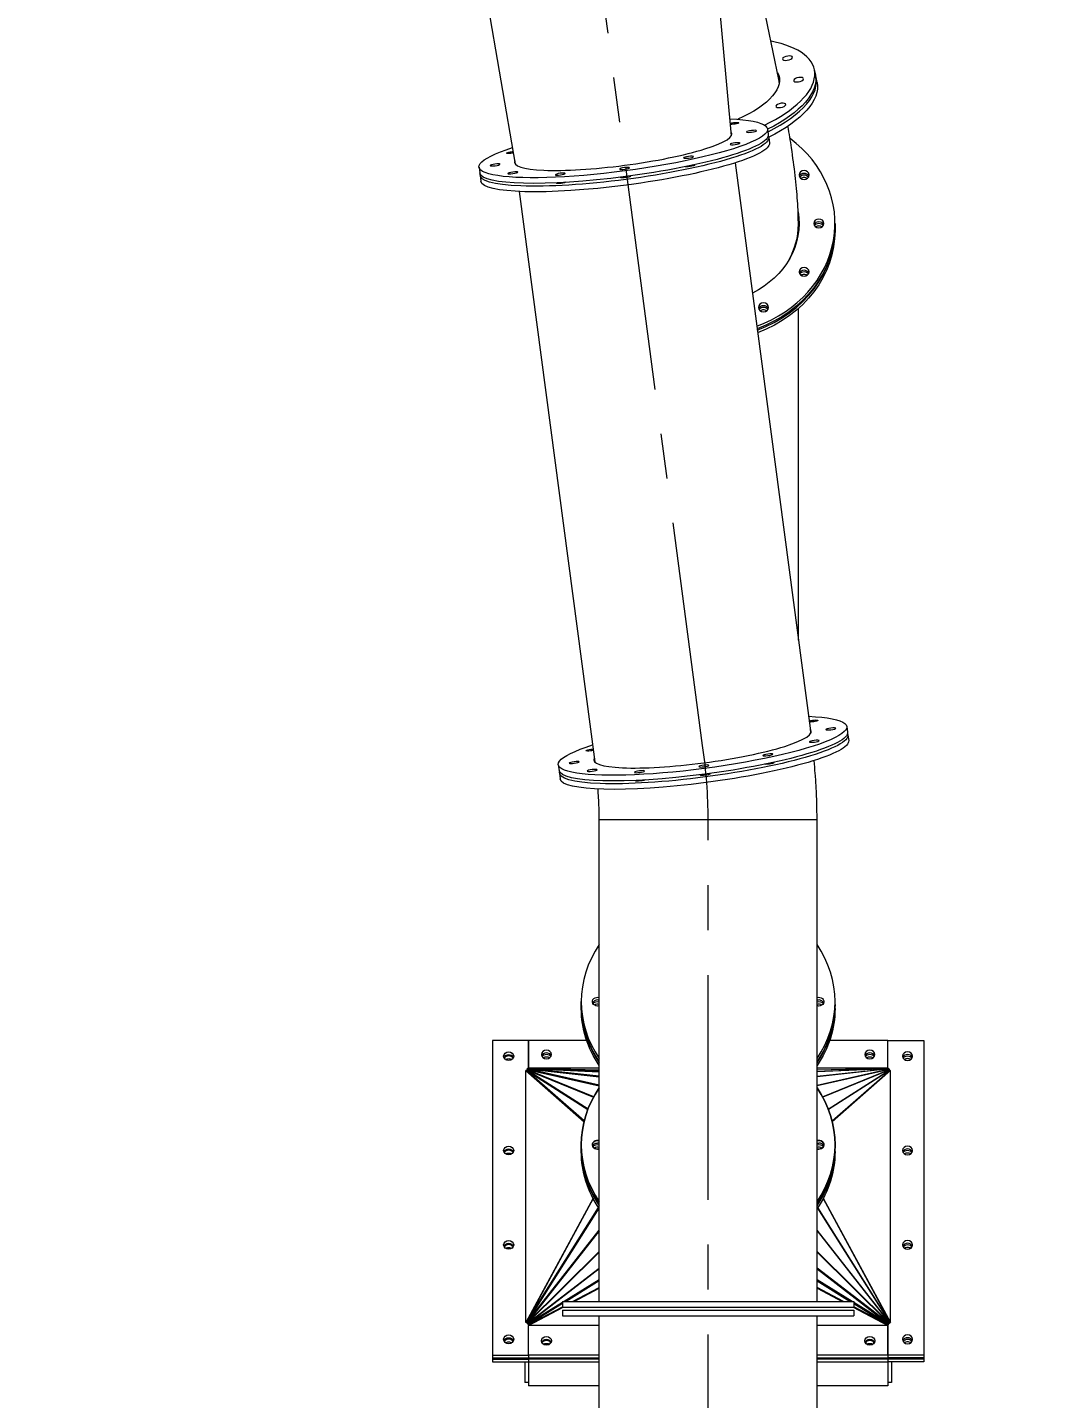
# Model space of a CAD drawing. Header units: inches. Extents: x -350577 to -266477, y -437959 to -377535.
# Drawn here: x -310532 to -309098, y -397577 to -395670 of the extents above; entities that cross this region are included whole.
import ezdxf

# ---------------------------------------------------------------- set-up
doc = ezdxf.new("R2010")
doc.units = ezdxf.units.IN
doc.header["$MEASUREMENT"] = 0
doc.linetypes.add('CENTER', pattern=[2, 1.25, -0.25, 0.25, -0.25])
doc.layers.add('CENTER       (itatec)', color=4, linetype='CENTER', lineweight=9)
doc.layers.add('ORGINAL (itatec)', color=3, linetype='Continuous', lineweight=9)
doc.styles.add('Geniso', font='geniso.shx', dxfattribs={"oblique": 15})
doc.dimstyles.new('scale 1b100', dxfattribs={"dimscale": 100, "dimtxt": 3, "dimasz": 2.5, "dimexe": 1, "dimexo": 1, "dimgap": 1, "dimtad": 1, "dimdec": 0, "dimzin": 0, "dimdsep": 46, "dimtxsty": 'Geniso', "dimcen": 0, "dimclrd": 1, "dimclre": 1, "dimclrt": 7, "dimadec": 0, "dimazin": 0, "dimtfac": 1, "dimtdec": 0, "dimtmove": 0, "dimatfit": 3, "dimfxl": 0.75, "dimtolj": 1, "dimtzin": 0, "dimarcsym": 0})

# ---------------------------------------------------------------- blocks, each defined once
blk = doc.blocks.new('*D16')
at = {"layer": 'Defpoints', "color": 0, "transparency": 16777216}
for p in [(-306978.1, -397738.8), (-305479.7, -397738.8), (-309179.5, -398300.3)]:
    blk.add_point(p, dxfattribs=at)
at = {"layer": 'ORGINAL (itatec)', "color": 1, "lineweight": -2, "transparency": 16777216}
for p, q in [((-306978.1, -397488.8), (-306978.1, -396428.9)), ((-305579.7, -397738.8), (-307078.1, -397738.8)), ((-306978.1, -398300.3), (-306978.1, -397738.8)), ((-309079.5, -398300.3), (-306878.1, -398300.3)), ((-306978.1, -398550.3), (-306978.1, -398800.3))]:
    blk.add_line(p, q, dxfattribs=at)
at = {"layer": 'ORGINAL (itatec)', "color": 1, "transparency": 16777216}
for points in [[(-307019.8, -397488.8), (-306936.4, -397488.8), (-306978.1, -397738.8)], [(-307019.8, -398550.3), (-306936.4, -398550.3), (-306978.1, -398300.3)]]:
    blk.add_solid(points, dxfattribs=at)
at = {"layer": 'ORGINAL (itatec)', "color": 7, "transparency": 16777216, "insert": (-307228.1, -396833.9), "char_height": 300, "attachment_point": 5, "rotation": 90, "style": 'Geniso'}
blk.add_mtext('\\A1;562', dxfattribs=at)

msp = doc.modelspace()

# ---------------------------------------------------------------- linework, layer by layer
at = {"layer": 'CENTER       (itatec)', "ltscale": 250}
msp.add_lwpolyline([(-309584.5, -398300.3), (-309584.5, -396772.1, 0.037829), (-309592.3, -396668.7), (-310522.8, -389653.3, -0.017952), (-310531.6, -389561.5), (-310531.6, -389561.5), (-310521.8, -386667.8)], format="xyb", dxfattribs=at)
at = {"layer": 'ORGINAL (itatec)', "extrusion": (0, 1, 0)}
for p, q in [((-309552, -395820.2), (-309686, -394373.6)), ((-309852.4, -395860), (-310100.1, -394428.6)), ((-309486, -395742.2), (-309618.8, -395098.8)), ((-309436.8, -395728.3), (-309435.3, -395735.5)), ((-309434.6, -395739.1), (-309433.1, -395746.2)), ((-309501.8, -395810.8), (-309500.8, -395818.6)), ((-309500.3, -395822.6), (-309499.2, -395830.4)), ((-309903.3, -395864.1), (-309902.3, -395871.9)), ((-309547, -395858), (-309441.8, -396651.5)), ((-309901.7, -395875.8), (-309900.7, -395883.6)), ((-309847.4, -395897.9), (-309742.1, -396691.4)), ((-309408, -395942.2), (-309408, -395946.1)), ((-309408, -395948), (-309408, -395951.9)), ((-309459, -395956.1), (-309459, -395949.9)), ((-309459, -396521.8), (-309459, -396060.5)), ((-309391.6, -396642.1), (-309390.5, -396650)), ((-309390, -396653.9), (-309389, -396661.7)), ((-309793, -396695.4), (-309792, -396703.2)), ((-309791.5, -396707.1), (-309790.4, -396714.9)), ((-309433, -396772.1), (-309736, -396772.1)), ((-309433, -396772.1), (-309736, -396772.1)), ((-309736, -397441.8), (-309736, -396772.1)), ((-309433, -397441.8), (-309433, -396772.1)), ((-309761, -397028.6), (-309761, -397024.8)), ((-309761, -397034.4), (-309761, -397030.6)), ((-309408, -397028.6), (-309408, -397024.8)), ((-309408, -397034.4), (-309408, -397030.6)), ((-309834.5, -397078.7), (-309884.5, -397078.7)), ((-309884.5, -397078.7), (-309884.5, -397516.4)), ((-309753.6, -397078.7), (-309834.5, -397078.7)), ((-309834.5, -397078.7), (-309834.5, -397117.5)), ((-309834.5, -397117.5), (-309834.5, -397078.7)), ((-309334.5, -397078.7), (-309415.4, -397078.7)), ((-309334.5, -397117.5), (-309334.5, -397078.7)), ((-309334.5, -397078.7), (-309284.5, -397078.7)), ((-309334.5, -397117.5), (-309334.5, -397078.7)), ((-309284.5, -397078.7), (-309284.5, -397516.4)), ((-309836, -397121.7), (-309838, -397120.8)), ((-309838, -397120.8), (-309757.1, -397191.8)), ((-309838, -397471), (-309838, -397120.8)), ((-309837.7, -397120.2), (-309751.9, -397175)), ((-309756.9, -397190.8), (-309837.7, -397120.2)), ((-309834.8, -397122.1), (-309837.1, -397119.5)), ((-309837.1, -397119.5), (-309743.9, -397157.6)), ((-309751.6, -397174.2), (-309837.1, -397119.5)), ((-309836, -397120), (-309836.6, -397119)), ((-309836.6, -397119), (-309736, -397141.7)), ((-309743.6, -397157), (-309836.6, -397119)), ((-309835.9, -397119.1), (-309836.2, -397118.5)), ((-309836.2, -397118.5), (-309736, -397129.2)), ((-309736, -397141.2), (-309836.2, -397118.5)), ((-309835.5, -397118.6), (-309835.7, -397118)), ((-309835.7, -397118), (-309736, -397122.4)), ((-309736, -397128.7), (-309835.7, -397118)), ((-309834.9, -397118.1), (-309835, -397117.6)), ((-309835, -397117.6), (-309736, -397119.9)), ((-309736, -397121.9), (-309835, -397117.6)), ((-309834.5, -397117.5), (-309736, -397119.8)), ((-309834.5, -397117.6), (-309834.5, -397117.5)), ((-309736, -397117.5), (-309834.5, -397117.5)), ((-309334.5, -397117.5), (-309433, -397117.5)), ((-309433, -397119.8), (-309334.5, -397117.5)), ((-309334, -397117.6), (-309433, -397119.9)), ((-309433, -397121.9), (-309334, -397117.6)), ((-309333.3, -397118), (-309433, -397122.4)), ((-309433, -397128.7), (-309333.3, -397118)), ((-309332.8, -397118.5), (-309433, -397129.2)), ((-309433, -397141.2), (-309332.8, -397118.5)), ((-309332.3, -397119), (-309433, -397141.7)), ((-309425.4, -397157), (-309332.3, -397119)), ((-309331.8, -397119.5), (-309425, -397157.6)), ((-309417.3, -397174.2), (-309331.8, -397119.5)), ((-309331.3, -397120.2), (-309417, -397175)), ((-309412, -397190.8), (-309331.3, -397120.2)), ((-309330.9, -397120.8), (-309411.8, -397191.8)), ((-309334.5, -397117.6), (-309334.5, -397117.5)), ((-309334.1, -397122.1), (-309331.8, -397119.5)), ((-309334, -397118.1), (-309334, -397117.6)), ((-309333.4, -397118.6), (-309333.3, -397118)), ((-309333, -397119.1), (-309332.8, -397118.5)), ((-309333, -397121.7), (-309330.9, -397120.8)), ((-309332.9, -397120), (-309332.3, -397119)), ((-309330.9, -397471), (-309330.9, -397120.8)), ((-309761, -397227.7), (-309761, -397223.9)), ((-309408, -397227.7), (-309408, -397223.9)), ((-309761, -397233.5), (-309761, -397229.7)), ((-309408, -397233.5), (-309408, -397229.7)), ((-309744.7, -397298.4), (-309838, -397471)), ((-309744.5, -397298.7), (-309837.7, -397471.2)), ((-309424.4, -397298.7), (-309331.3, -397471.2)), ((-309424.3, -397298.4), (-309330.9, -397471)), ((-309837.7, -397471.2), (-309736.9, -397311.4)), ((-309736.5, -397312.1), (-309837.1, -397471.6)), ((-309432.5, -397312.1), (-309331.8, -397471.6)), ((-309331.3, -397471.2), (-309432, -397311.4)), ((-309837.1, -397471.6), (-309736, -397342.6)), ((-309736, -397343.7), (-309836.6, -397472.1)), ((-309331.8, -397471.6), (-309433, -397342.6)), ((-309433, -397343.7), (-309332.3, -397472.1)), ((-309836.6, -397472.1), (-309736, -397372.3)), ((-309736, -397373.3), (-309836.2, -397472.6)), ((-309332.3, -397472.1), (-309433, -397372.3)), ((-309433, -397373.3), (-309332.8, -397472.6)), ((-309836.2, -397472.6), (-309736, -397395.4)), ((-309736, -397396.6), (-309835.7, -397473.3)), ((-309332.8, -397472.6), (-309433, -397395.4)), ((-309433, -397396.6), (-309333.3, -397473.3)), ((-309784.7, -397441.8), (-309736, -397411.7)), ((-309736, -397411.8), (-309784.6, -397441.8)), ((-309736, -397411.8), (-309784.6, -397441.8)), ((-309736, -397413.2), (-309782.2, -397441.8)), ((-309384.3, -397441.8), (-309433, -397411.7)), ((-309433, -397411.8), (-309384.4, -397441.8)), ((-309433, -397411.8), (-309384.4, -397441.8)), ((-309433, -397413.2), (-309386.7, -397441.8)), ((-309773, -397441.8), (-309736, -397422.3)), ((-309771, -397441.8), (-309736, -397423.3)), ((-309396, -397441.8), (-309433, -397422.3)), ((-309433, -397423.3), (-309397.9, -397441.8)), ((-309835.7, -397473.3), (-309787, -397443.2)), ((-309787, -397444.7), (-309835, -397474.4)), ((-309835, -397474.4), (-309787, -397449.2)), ((-309787, -397443.3), (-309834.5, -397472.7)), ((-309787, -397443.3), (-309834.5, -397472.7)), ((-309834.5, -397475.2), (-309786.3, -397449.8)), ((-309787, -397441.8), (-309584.5, -397441.8)), ((-309787, -397441.8), (-309787, -397449.8)), ((-309787, -397449.8), (-309584.5, -397449.8)), ((-309787, -397453.8), (-309584.5, -397453.8)), ((-309787, -397453.8), (-309787, -397461.8)), ((-309584.5, -397441.8), (-309382, -397441.8)), ((-309584.5, -397449.8), (-309382, -397449.8)), ((-309584.5, -397453.8), (-309382, -397453.8)), ((-309382.7, -397449.8), (-309334.5, -397475.2)), ((-309382, -397441.8), (-309382, -397449.8)), ((-309333.3, -397473.3), (-309382, -397443.2)), ((-309382, -397443.3), (-309334.5, -397472.7)), ((-309382, -397443.3), (-309334.5, -397472.7)), ((-309382, -397444.7), (-309334, -397474.4)), ((-309334, -397474.4), (-309382, -397449.2)), ((-309382, -397453.8), (-309382, -397461.8)), ((-309837.6, -397471.1), (-309838, -397471)), ((-309837, -397471.5), (-309837.7, -397471.2)), ((-309836.5, -397471.9), (-309837.1, -397471.6)), ((-309835.9, -397472.3), (-309836.6, -397472.1)), ((-309834.8, -397472.7), (-309836.2, -397472.6)), ((-309834.5, -397472.7), (-309835.7, -397473.3)), ((-309834.5, -397472.7), (-309835, -397474.4)), ((-309834.5, -397474.1), (-309834.5, -397475.2)), ((-309787, -397461.8), (-309584.5, -397461.8)), ((-309736, -397853.8), (-309736, -397461.8)), ((-309584.5, -397461.8), (-309382, -397461.8)), ((-309433, -397853.8), (-309433, -397461.8)), ((-309334.5, -397472.7), (-309334, -397474.4)), ((-309334.5, -397472.7), (-309333.3, -397473.3)), ((-309334.5, -397474.1), (-309334.5, -397475.2)), ((-309334.1, -397472.7), (-309332.8, -397472.6)), ((-309333.1, -397472.3), (-309332.3, -397472.1)), ((-309332.5, -397471.9), (-309331.8, -397471.6)), ((-309331.9, -397471.5), (-309331.3, -397471.2)), ((-309331.3, -397471.1), (-309330.9, -397471)), ((-309834.5, -397516.4), (-309834.5, -397475.2)), ((-309736, -397475.2), (-309834.5, -397475.2)), ((-309834.5, -397516.4), (-309834.5, -397475.2)), ((-309334.5, -397475.2), (-309433, -397475.2)), ((-309334.5, -397475.2), (-309334.5, -397516.4)), ((-309334.5, -397516.4), (-309334.5, -397475.2)), ((-309884.5, -397516.4), (-309834.5, -397516.4)), ((-309884.5, -397516.4), (-309884.5, -397520.3)), ((-309884.5, -397520.3), (-309884.5, -397522.2)), ((-309884.5, -397520.3), (-309834.5, -397520.3)), ((-309884.5, -397522.2), (-309834.5, -397522.2)), ((-309884.5, -397522.2), (-309884.5, -397526.1)), ((-309884.5, -397526.1), (-309834.5, -397526.1)), ((-309839.5, -397526.1), (-309839.5, -397554.8)), ((-309736, -397516.4), (-309834.5, -397516.4)), ((-309834.5, -397516.4), (-309834.5, -397520.3)), ((-309834.5, -397516.4), (-309834.5, -397520.3)), ((-309834.5, -397520.3), (-309736, -397520.3)), ((-309834.5, -397522.2), (-309834.5, -397520.3)), ((-309834.5, -397522.2), (-309834.5, -397520.3)), ((-309834.5, -397522.2), (-309834.5, -397526.1)), ((-309736, -397522.2), (-309834.5, -397522.2)), ((-309834.5, -397522.2), (-309834.5, -397526.1)), ((-309834.5, -397526.1), (-309834.5, -397559.2)), ((-309834.5, -397526.1), (-309736, -397526.1)), ((-309334.5, -397516.4), (-309433, -397516.4)), ((-309433, -397520.3), (-309334.5, -397520.3)), ((-309334.5, -397522.2), (-309433, -397522.2)), ((-309433, -397526.1), (-309334.5, -397526.1)), ((-309334.5, -397516.4), (-309334.5, -397520.3)), ((-309334.5, -397516.4), (-309334.5, -397520.3)), ((-309284.5, -397516.4), (-309334.5, -397516.4)), ((-309284.5, -397520.3), (-309334.5, -397520.3)), ((-309334.5, -397520.3), (-309334.5, -397522.2)), ((-309334.5, -397522.2), (-309334.5, -397520.3)), ((-309334.5, -397522.2), (-309334.5, -397526.1)), ((-309334.5, -397522.2), (-309334.5, -397526.1)), ((-309284.5, -397522.2), (-309334.5, -397522.2)), ((-309334.5, -397526.1), (-309334.5, -397559.2)), ((-309284.5, -397526.1), (-309334.5, -397526.1)), ((-309329.5, -397526.1), (-309329.5, -397554.8)), ((-309284.5, -397516.4), (-309284.5, -397520.3)), ((-309284.5, -397520.3), (-309284.5, -397522.2)), ((-309284.5, -397522.2), (-309284.5, -397526.1)), ((-309834.5, -397554.8), (-309839.5, -397554.8)), ((-309736, -397559.2), (-309834.5, -397559.2)), ((-309334.5, -397559.2), (-309433, -397559.2)), ((-309329.5, -397554.8), (-309334.5, -397554.8))]:
    msp.add_line(p, q, dxfattribs=at)
at = {"layer": 'ORGINAL (itatec)'}
for centre, major_axis, ratio, start_param, end_param in [((-309609.6, -395764), (172.9, 35.7), 0.410261, -1.015305, 0.779809), ((-309607.4, -395774.7), (172.9, 35.7), 0.410261, -0.996821, 0.025191), ((-309608.2, -395771.2), (123.9, 25.6), 0.410261, 0.070347, 0.125822), ((-309608.9, -395767.6), (122.9, 25.4), 0.410261, -0.077567, 0), ((-309702.6, -395837.4), (151.2, 20.1), 0.156999, -1.581227, 0.099057), ((-309584.5, -395942.2), (176.5, 0), 0.875495, -1.177947, 0.869501), ((-309702.6, -395837.4), (-151.2, -20.1), 0.156999, -0.099057, 1.560366), ((-309451.1, -395878.7), (-7, 0), 0.875495, -1.570796, -0.320877), ((-309451.1, -395884.5), (-7, 0), 0.875495, -1.570796, -0.908362), ((-309451.1, -395878.7), (7, 0), 0.875495, 0.320877, 1.570796), ((-309451.1, -395884.5), (-7, 0), 0.875495, -2.233231, -1.570796), ((-309584.5, -395948), (176.5, 0), 0.875495, -1.173444, 0.006254), ((-309584.5, -395944.1), (125.5, 0), 0.875495, -0.462235, 0), ((-309584.5, -395949.9), (125.5, 0), 0.875495, -0.07855, 0.026435), ((-309584.5, -395946.1), (126.5, 0), 0.875495, 0.017454, 0.138425), ((-309584.5, -395951.9), (126.5, 0), 0.875495, 0.043646, 0.129037), ((-309430.5, -395946.1), (-7, 0), 0.875495, -1.570796, -0.320877), ((-309430.5, -395951.9), (-7, 0), 0.875495, -1.570796, -0.908362), ((-309430.5, -395946.1), (7, 0), 0.875495, 0.320877, 1.570796), ((-309430.5, -395951.9), (-7, 0), 0.875495, -2.233231, -1.570796), ((-309451.1, -396013.5), (-7, 0), 0.875495, -1.570796, -0.320877), ((-309451.1, -396019.3), (-7, 0), 0.875495, -1.570796, -0.908362), ((-309451.1, -396013.5), (7, 0), 0.875495, 0.320877, 1.570796), ((-309451.1, -396019.3), (-7, 0), 0.875495, -2.233231, -1.570796), ((-309507.5, -396062.8), (-7, 0), 0.875495, -1.570796, -0.320877), ((-309507.5, -396068.6), (-7, 0), 0.875495, -1.570796, -0.908362), ((-309507.5, -396062.8), (7, 0), 0.875495, 0.320877, 1.570796), ((-309507.5, -396068.6), (-7, 0), 0.875495, -2.233231, -1.570796), ((-309592.3, -396668.7), (151.2, 20.1), 0.156999, -1.581227, 0.114582), ((-309592.3, -396668.7), (-151.2, -20.1), 0.156999, -0.114582, 1.560366), ((-309584.5, -397024.8), (-176.5, 0), 0.875495, -0.538735, 0.538735), ((-309584.5, -397024.8), (176.5, 0), 0.875495, -0.538741, 0.538741), ((-309584.5, -397030.6), (-176.5, 0), 0.875495, -0.006323, 0.538736), ((-309738.5, -397028.6), (-7, 0), 0.875495, -1.935959, -0.320877), ((-309738.5, -397034.4), (-7, 0), 0.875495, -1.935982, -0.908376), ((-309430.5, -397028.6), (7, 0), 0.875495, 0.320877, 1.936049), ((-309430.5, -397034.4), (-7, 0), 0.875495, -2.233244, -1.205567), ((-309584.5, -397030.6), (176.5, 0), 0.875495, -0.538739, 0.006186), ((-309862, -397100.6), (7, 0), 0.875495, -4.712389, 1.570796), ((-309862, -397106.4), (-7, 0), 0.875495, -1.570796, -0.492804), ((-309862, -397106.4), (-7, 0), 0.875495, -2.648788, -1.570796), ((-309809.5, -397102.2), (-7, 0), 0.875495, -1.570796, -0.320877), ((-309809.5, -397108), (-7, 0), 0.875495, -1.570796, -0.908362), ((-309809.5, -397102.2), (7, 0), 0.875495, 0.320877, 1.570796), ((-309809.5, -397108), (-7, 0), 0.875495, -2.233231, -1.570796), ((-309359.5, -397102.2), (-7, 0), 0.875495, -1.570796, -0.320877), ((-309359.5, -397108), (-7, 0), 0.875495, -1.570796, -0.908362), ((-309359.5, -397102.2), (7, 0), 0.875495, 0.320877, 1.570796), ((-309359.5, -397108), (-7, 0), 0.875495, -2.233231, -1.570796), ((-309307, -397104.4), (-7, 0), 0.875495, -1.570796, -0.320877), ((-309307, -397110.2), (-7, 0), 0.875495, -1.570796, -0.908362), ((-309307, -397104.4), (7, 0), 0.875495, 0.320877, 1.570796), ((-309307, -397110.2), (-7, 0), 0.875495, -2.233231, -1.570796), ((-309584.5, -397223.9), (-176.5, 0), 0.875495, -0.538738, 0.538738), ((-309584.5, -397223.9), (176.5, 0), 0.875495, -0.538738, 0.538738), ((-309862, -397231.9), (7, 0), 0.875495, -4.712389, 1.570796), ((-309738.5, -397223.9), (-7, 0), 0.875495, -1.935982, 1.570796), ((-309738.5, -397227.7), (-7, 0), 0.875495, -1.936004, -1.570805), ((-309430.5, -397223.9), (7, 0), 0.875495, -1.570796, 1.936025), ((-309430.5, -397227.7), (7, 0), 0.875495, 0.320877, 1.570787), ((-309862, -397237.7), (-7, 0), 0.875495, -1.570796, -0.492804), ((-309862, -397237.7), (-7, 0), 0.875495, -2.648788, -1.570796), ((-309584.5, -397229.7), (-176.5, 0), 0.875495, -0.006254, 0.538738), ((-309738.5, -397233.5), (-7, 0), 0.875495, -1.936004, -0.908375), ((-309738.5, -397223.9), (7, 0), 0.875495, -1.570796, -1.205611), ((-309430.5, -397233.5), (-7, 0), 0.875495, -2.233231, -1.205589), ((-309584.5, -397227.7), (176.5, 0), 0.875495, -0.538739, 0), ((-309584.5, -397229.7), (176.5, 0), 0.875495, -0.538738, 0.006189), ((-309430.5, -397223.9), (7, 0), 0.875495, -1.936025, -1.570796), ((-309307, -397235.8), (-7, 0), 0.875495, -1.570796, -0.320877), ((-309307, -397241.6), (-7, 0), 0.875495, -1.570796, -0.908362), ((-309307, -397235.8), (7, 0), 0.875495, 0.320877, 1.570796), ((-309307, -397241.6), (-7, 0), 0.875495, -2.233231, -1.570796), ((-309862, -397363.2), (7, 0), 0.875495, -4.712389, 1.570796), ((-309862, -397369), (-7, 0), 0.875495, -1.570796, -0.492804), ((-309862, -397369), (-7, 0), 0.875495, -2.648788, -1.570796), ((-309307, -397367.1), (-7, 0), 0.875495, -1.570796, -0.320877), ((-309307, -397372.9), (-7, 0), 0.875495, -1.570796, -0.908362), ((-309307, -397367.1), (7, 0), 0.875495, 0.320877, 1.570796), ((-309307, -397372.9), (-7, 0), 0.875495, -2.233231, -1.570796), ((-309862, -397494.5), (7, 0), 0.875495, -4.712389, 1.570796), ((-309809.5, -397496.7), (-7, 0), 0.875495, -4.712389, 1.570796), ((-309359.5, -397496.7), (-7, 0), 0.875495, -4.712389, 1.570796), ((-309307, -397498.4), (-7, 0), 0.875495, -1.570796, -0.320877), ((-309307, -397498.4), (7, 0), 0.875495, 0.320877, 1.570796), ((-309862, -397500.3), (-7, 0), 0.875495, -1.570796, -0.492804), ((-309862, -397500.3), (-7, 0), 0.875495, -2.648788, -1.570796), ((-309809.5, -397502.5), (-7, 0), 0.875495, -2.648788, -0.492804), ((-309359.5, -397502.5), (-7, 0), 0.875495, -2.648788, -0.492804), ((-309307, -397504.2), (-7, 0), 0.875495, -1.570796, -0.908362), ((-309307, -397504.2), (-7, 0), 0.875495, -2.233231, -1.570796)]:
    msp.add_ellipse(centre, major_axis=major_axis, ratio=ratio, start_param=start_param, end_param=end_param, dxfattribs=at)
at = {"layer": 'ORGINAL (itatec)', "extrusion": (0, 0, -1)}
for centre, major_axis, ratio, start_param, end_param in [((-309474.2, -395712.3), (-6.86, -1.42), 0.410261, -4.56672452724162, 1.716460779937967), ((-309609.6, -395764), (123.9, 25.6), 0.410261, -0.125822, 1.091587), ((-309608.2, -395771.2), (172.9, 35.7), 0.410261, 0, 0.995017), ((-309605.9, -395781.9), (172.9, 35.7), 0.410261, 0, 1.000467), ((-309607.4, -395774.7), (123.9, 25.6), 0.410261, -0.126638, -0.10563), ((-309458.6, -395742.2), (-6.86, -1.42), 0.410261, -4.566724527241629, 1.716460779937957), ((-309483.4, -395778), (-6.86, -1.42), 0.410261, -4.566724527241629, 1.716460779937957), ((-309702.6, -395837.4), (200.7, 26.6), 0.156999, -0.718168, 1.581227), ((-309548.9, -395803.1), (6.94, 0.92), 0.156999, -2.283124, -1.560366), ((-309548.9, -395803.1), (6.94, 0.92), 0.156999, -1.560366, 2.295524), ((-309524.1, -395814.1), (-6.94, -0.92), 0.156999, -4.701958, 1.581227), ((-309701.5, -395845.3), (200.7, 26.6), 0.156999, 0, 1.581227), ((-309701, -395849.2), (200.7, 26.6), 0.156999, -0.062168, 1.581227), ((-309700, -395857), (200.7, 26.6), 0.156999, 0, 1.581227), ((-309547.1, -395831.3), (-6.94, -0.92), 0.156999, -4.701958, 1.581227), ((-309702.6, -395837.4), (-200.7, -26.6), 0.156999, -1.560366, 0.718168), ((-309858, -395843.6), (-6.94, -0.92), 0.156999, -1.97458, 1.581227), ((-309858, -395843.6), (6.94, 0.92), 0.156999, -1.560366, -1.179412), ((-309611.7, -395850.2), (-6.94, -0.92), 0.156999, -4.701958, 1.581227), ((-309701.5, -395845.3), (-200.7, -26.6), 0.156999, -1.560366, 0), ((-309881, -395860.8), (-6.94, -0.92), 0.156999, -4.701958, 1.581227), ((-309856.2, -395871.8), (-6.94, -0.92), 0.156999, -4.701958, 1.581227), ((-309790.2, -395873.6), (-6.94, -0.92), 0.156999, -4.701958, 1.581227), ((-309700.7, -395865.7), (-6.94, -0.92), 0.156999, -4.701958, 1.581227), ((-309610.2, -395862), (6.94, 0.92), 0.156999, -0.44055, 2.678008), ((-309451.1, -395874.8), (-7, 0), 0.875495, -4.712389, 1.570796), ((-309701, -395849.2), (-200.7, -26.6), 0.156999, -1.560366, 0.062168), ((-309700, -395857), (-200.7, -26.6), 0.156999, -1.560366, 0), ((-309788.6, -395885.3), (-6.94, -0.92), 0.156999, -2.626045, 0.425659), ((-309699.1, -395877.4), (6.94, 0.92), 0.156999, -0.396581, 3.556476), ((-309451.1, -395880.6), (7, 0), 0.875495, -2.648788, -1.570796), ((-309451.1, -395880.6), (7, 0), 0.875495, -1.570796, -0.492804), ((-309584.5, -395942.2), (126.5, 0), 0.875495, -0.148125, 1.063347), ((-309584.5, -395946.1), (176.5, 0), 0.875495, 0, 1.174945), ((-309584.5, -395948), (126.5, 0), 0.875495, -0.13459, -0.026182), ((-309430.5, -395942.2), (-7, 0), 0.875495, -4.712389, 1.570796), ((-309430.5, -395948), (7, 0), 0.875495, -2.648788, -1.570796), ((-309430.5, -395948), (7, 0), 0.875495, -1.570796, -0.492804), ((-309584.5, -395951.9), (176.5, 0), 0.875495, 0, 1.170438), ((-309451.1, -396009.6), (-7, 0), 0.875495, -4.712389, 1.570796), ((-309451.1, -396015.4), (7, 0), 0.875495, -2.648788, -1.570796), ((-309451.1, -396015.4), (7, 0), 0.875495, -1.570796, -0.492804), ((-309507.5, -396059), (-7, 0), 0.875495, -4.712389, 1.570796), ((-309507.5, -396064.8), (7, 0), 0.875495, -2.648788, -1.570796), ((-309507.5, -396064.8), (7, 0), 0.875495, -1.570796, -0.492804), ((-309592.3, -396668.7), (200.7, 26.6), 0.156999, -0.72553, 1.581227), ((-309438.7, -396634.4), (6.94, 0.92), 0.156999, -2.432973, -1.560366), ((-309438.7, -396634.4), (6.94, 0.92), 0.156999, -1.560366, 2.432973), ((-309591.3, -396676.6), (200.7, 26.6), 0.156999, 0, 1.581227), ((-309590.7, -396680.5), (200.7, 26.6), 0.156999, -0.062168, 1.581227), ((-309413.8, -396645.4), (-6.94, -0.92), 0.156999, -4.701958, 1.581227), ((-309592.3, -396668.7), (-200.7, -26.6), 0.156999, -1.560366, 0.72553), ((-309589.7, -396688.3), (200.7, 26.6), 0.156999, 0, 1.581227), ((-309436.8, -396662.6), (-6.94, -0.92), 0.156999, -4.701958, 1.581227), ((-309770.8, -396692.1), (-6.94, -0.92), 0.156999, -4.701958, 1.581227), ((-309747.8, -396674.9), (-6.94, -0.92), 0.156999, -2.084092, 1.581227), ((-309747.8, -396674.9), (6.94, 0.92), 0.156999, -1.560366, -1.0575), ((-309501.5, -396681.5), (-6.94, -0.92), 0.156999, -4.701958, 1.581227), ((-309499.9, -396693.3), (6.94, 0.92), 0.156999, -0.44055, 2.678008), ((-309590.7, -396680.5), (-200.7, -26.6), 0.156999, -1.560366, 0.062168), ((-309591.3, -396676.6), (-200.7, -26.6), 0.156999, -1.560366, 0), ((-309745.9, -396703.1), (-6.94, -0.92), 0.156999, -4.701958, 1.581227), ((-309679.9, -396704.9), (-6.94, -0.92), 0.156999, -4.701958, 1.581227), ((-309590.4, -396697), (-6.94, -0.92), 0.156999, -4.701958, 1.581227), ((-309588.9, -396708.8), (6.94, 0.92), 0.156999, -0.396581, 3.556476), ((-309589.7, -396688.3), (-200.7, -26.6), 0.156999, -1.560366, 0), ((-309678.4, -396716.7), (-6.94, -0.92), 0.156999, -2.626045, 0.425659), ((-309584.5, -397028.6), (-176.5, 0), 0.875495, -0.538735, 0), ((-309584.5, -397034.4), (-176.5, 0), 0.875495, -0.538736, 0), ((-309738.5, -397024.8), (-7, 0), 0.875495, -1.570796, 1.935959), ((-309738.5, -397030.6), (7, 0), 0.875495, -2.648766, -1.205611), ((-309738.5, -397024.8), (-7, 0), 0.875495, -1.935959, -1.570796), ((-309430.5, -397024.8), (7, 0), 0.875495, -1.936049, 1.570796), ((-309430.5, -397030.6), (7, 0), 0.875495, -1.936025, -0.492782), ((-309584.5, -397028.6), (176.5, 0), 0.875495, 0, 0.538741), ((-309430.5, -397024.8), (-7, 0), 0.875495, -1.570796, -1.205544), ((-309584.5, -397034.4), (176.5, 0), 0.875495, 0, 0.538739), ((-309809.5, -397098.4), (-7, 0), 0.875495, -4.712389, 1.570796), ((-309359.5, -397098.4), (-7, 0), 0.875495, -4.712389, 1.570796), ((-309862, -397104.4), (-7, 0), 0.875495, 0.320877, 1.570796), ((-309862, -397110.2), (7, 0), 0.875495, -2.233231, -1.570796), ((-309862, -397104.4), (7, 0), 0.875495, -1.570796, -0.320877), ((-309862, -397110.2), (7, 0), 0.875495, -1.570796, -0.908362), ((-309809.5, -397104.2), (7, 0), 0.875495, -2.648788, -1.570796), ((-309809.5, -397104.2), (7, 0), 0.875495, -1.570796, -0.492804), ((-309359.5, -397104.2), (7, 0), 0.875495, -2.648788, -1.570796), ((-309359.5, -397104.2), (7, 0), 0.875495, -1.570796, -0.492804), ((-309307, -397100.6), (-7, 0), 0.875495, -4.712389, 1.570796), ((-309307, -397106.4), (7, 0), 0.875495, -2.648788, -1.570796), ((-309307, -397106.4), (7, 0), 0.875495, -1.570796, -0.492804), ((-309584.5, -397223.9), (-176.5, 0), 0.875495, -0.538736, 0.538736), ((-309584.5, -397223.9), (176.5, 0), 0.875495, -0.538739, 0.538739), ((-309738.5, -397223.9), (-7, 0), 0.875495, -1.570796, 1.936004), ((-309738.5, -397227.7), (-7, 0), 0.875495, 0.320877, 1.570789), ((-309738.5, -397229.7), (7, 0), 0.875495, -2.648767, -1.205589), ((-309430.5, -397223.9), (7, 0), 0.875495, -1.936004, 1.570796), ((-309430.5, -397227.7), (7, 0), 0.875495, -1.936025, -1.570804), ((-309430.5, -397229.7), (7, 0), 0.875495, -1.936004, -0.492804), ((-309307, -397231.9), (-7, 0), 0.875495, -4.712389, 1.570796), ((-309862, -397235.8), (-7, 0), 0.875495, 0.320877, 1.570796), ((-309862, -397241.6), (7, 0), 0.875495, -2.233231, -1.570796), ((-309862, -397235.8), (7, 0), 0.875495, -1.570796, -0.320877), ((-309862, -397241.6), (7, 0), 0.875495, -1.570796, -0.908362), ((-309584.5, -397227.7), (-176.5, 0), 0.875495, -0.538738, 0), ((-309584.5, -397233.5), (-176.5, 0), 0.875495, -0.538738, 0), ((-309738.5, -397223.9), (-7, 0), 0.875495, -1.936004, -1.570796), ((-309430.5, -397223.9), (-7, 0), 0.875495, -1.570796, -1.205589), ((-309584.5, -397233.5), (176.5, 0), 0.875495, 0, 0.538738), ((-309307, -397237.7), (7, 0), 0.875495, -2.648788, -1.570796), ((-309307, -397237.7), (7, 0), 0.875495, -1.570796, -0.492804), ((-309307, -397363.2), (-7, 0), 0.875495, -4.712389, 1.570796), ((-309862, -397367.1), (-7, 0), 0.875495, 0.320877, 1.570796), ((-309862, -397372.9), (7, 0), 0.875495, -2.233231, -1.570796), ((-309862, -397367.1), (7, 0), 0.875495, -1.570796, -0.320877), ((-309862, -397372.9), (7, 0), 0.875495, -1.570796, -0.908362), ((-309307, -397369), (7, 0), 0.875495, -2.648788, -1.570796), ((-309307, -397369), (7, 0), 0.875495, -1.570796, -0.492804), ((-309862, -397498.4), (-7, 0), 0.875495, 0.320877, 1.570796), ((-309862, -397498.4), (7, 0), 0.875495, -1.570796, -0.320877), ((-309307, -397494.5), (-7, 0), 0.875495, -4.712389, 1.570796), ((-309862, -397504.2), (7, 0), 0.875495, -2.233231, -1.570796), ((-309862, -397504.2), (7, 0), 0.875495, -1.570796, -0.908362), ((-309809.5, -397500.6), (-7, 0), 0.875495, 0.320877, 2.820716), ((-309809.5, -397506.4), (7, 0), 0.875495, -2.233231, -0.908362), ((-309359.5, -397500.6), (-7, 0), 0.875495, 0.320877, 2.820716), ((-309359.5, -397506.4), (7, 0), 0.875495, -2.233231, -0.908362), ((-309307, -397500.3), (7, 0), 0.875495, -2.648788, -1.570796), ((-309307, -397500.3), (7, 0), 0.875495, -1.570796, -0.492804)]:
    msp.add_ellipse(centre, major_axis=major_axis, ratio=ratio, start_param=start_param, end_param=end_param, dxfattribs=at)
at = {"layer": 'ORGINAL (itatec)'}
for points, knots in [([(-309459, -395944.1), (-309459, -395933.2), (-309459.4, -395922.2), (-309460.9, -395899.4), (-309462, -395887.6), (-309464.9, -395863.1), (-309466.6, -395850.3), (-309470, -395827.3), (-309471.7, -395817.2), (-309473.5, -395806.9)], [2.0552754, 2.0552754, 2.0552754, 2.0552754, 2.1870214, 2.1870214, 2.3187673, 2.3187673, 2.4505133, 2.4505133, 2.5487089, 2.5487089, 2.5487089, 2.5487089]), ([(-309433, -396772.1), (-309433, -396764.9), (-309433.1, -396757.7), (-309433.4, -396743.3), (-309433.7, -396736.1), (-309434.5, -396721.7), (-309434.9, -396714.5), (-309436, -396701.4), (-309436.5, -396695.4), (-309437.1, -396689.4)], [4.712389, 4.712389, 4.712389, 4.712389, 4.7534239, 4.7534239, 4.7944588, 4.7944588, 4.8354937, 4.8354937, 4.8696973, 4.8696973, 4.8696973, 4.8696973]), ([(-309736, -396772.1), (-309736, -396767.6), (-309736, -396763), (-309736.3, -396753.9), (-309736.4, -396749.3), (-309736.9, -396740.2), (-309737.2, -396735.7), (-309737.6, -396730.5), (-309737.7, -396729.8), (-309737.7, -396729.1)], [4.712389, 4.712389, 4.712389, 4.712389, 4.7534239, 4.7534239, 4.7944588, 4.7944588, 4.8354937, 4.8354937, 4.841667, 4.841667, 4.841667, 4.841667])]:
    msp.add_open_spline(points, degree=3, knots=knots, dxfattribs=at)

# ---------------------------------------------------------------- dimensions: what is measured, and where the dimension line sits
dim = msp.add_linear_dim(base=(-306978.0858608, -397738.7992313), p1=(-309179.4681803, -398300.2992313), p2=(-305479.6967233, -397738.7992313), angle=90, dimstyle='scale 1b100', dxfattribs=at)
dim.commit()
dim.dimension.update_dxf_attribs({"geometry": '*D16', "text_midpoint": (-307228.1153883, -396833.8583768)})

doc.saveas('drawing.dxf')
